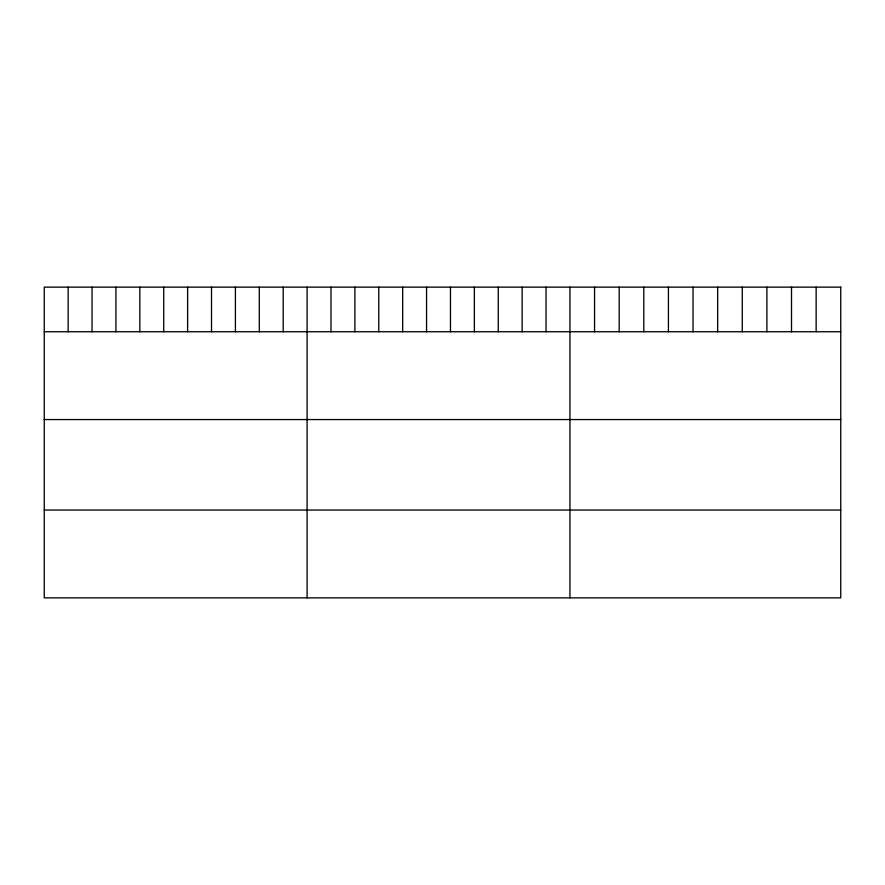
<?xml version="1.0" encoding="UTF-8"?>
<svg xmlns="http://www.w3.org/2000/svg" width="885" height="885" viewBox="0 0 885 885"><rect width="100%" height="100%" fill="white"/><g stroke="black" fill="none" stroke-linecap="round" stroke-linejoin="round"><path stroke-width="1.33" d="M44.25 331.742L840.75 331.742M44.25 419.556L840.75 419.556M44.25 510.037L840.75 510.037M816.136 287.138L816.136 331.742M791.511 287.138L791.511 331.742M766.897 287.138L766.897 331.742M742.272 287.138L742.272 331.742M717.658 287.138L717.658 331.742M693.032 287.138L693.032 331.742M668.418 287.138L668.418 331.742M643.793 287.138L643.793 331.742M619.179 287.138L619.179 331.742M594.554 287.138L594.554 331.742M569.94 287.138L569.94 597.862M546.045 287.138L546.045 331.742M522.15 287.138L522.15 331.742M498.255 287.138L498.255 331.742M474.36 287.138L474.36 331.742M450.465 287.138L450.465 331.742M426.57 287.138L426.57 331.742M402.675 287.138L402.675 331.742M378.78 287.138L378.78 331.742M354.885 287.138L354.885 331.742M330.99 287.138L330.99 331.742M307.095 287.138L307.095 597.862M283.2 287.138L283.2 331.742M259.305 287.138L259.305 331.742M235.41 287.138L235.41 331.742M211.515 287.138L211.515 331.742M187.62 287.138L187.62 331.742M163.725 287.138L163.725 331.742M139.83 287.138L139.83 331.742M115.935 287.138L115.935 331.742M92.04 287.138L92.04 331.742M68.145 287.138L68.145 331.742M840.75 287.138L44.25 287.138L44.25 597.862L840.75 597.862L840.75 287.138"/></g></svg>
